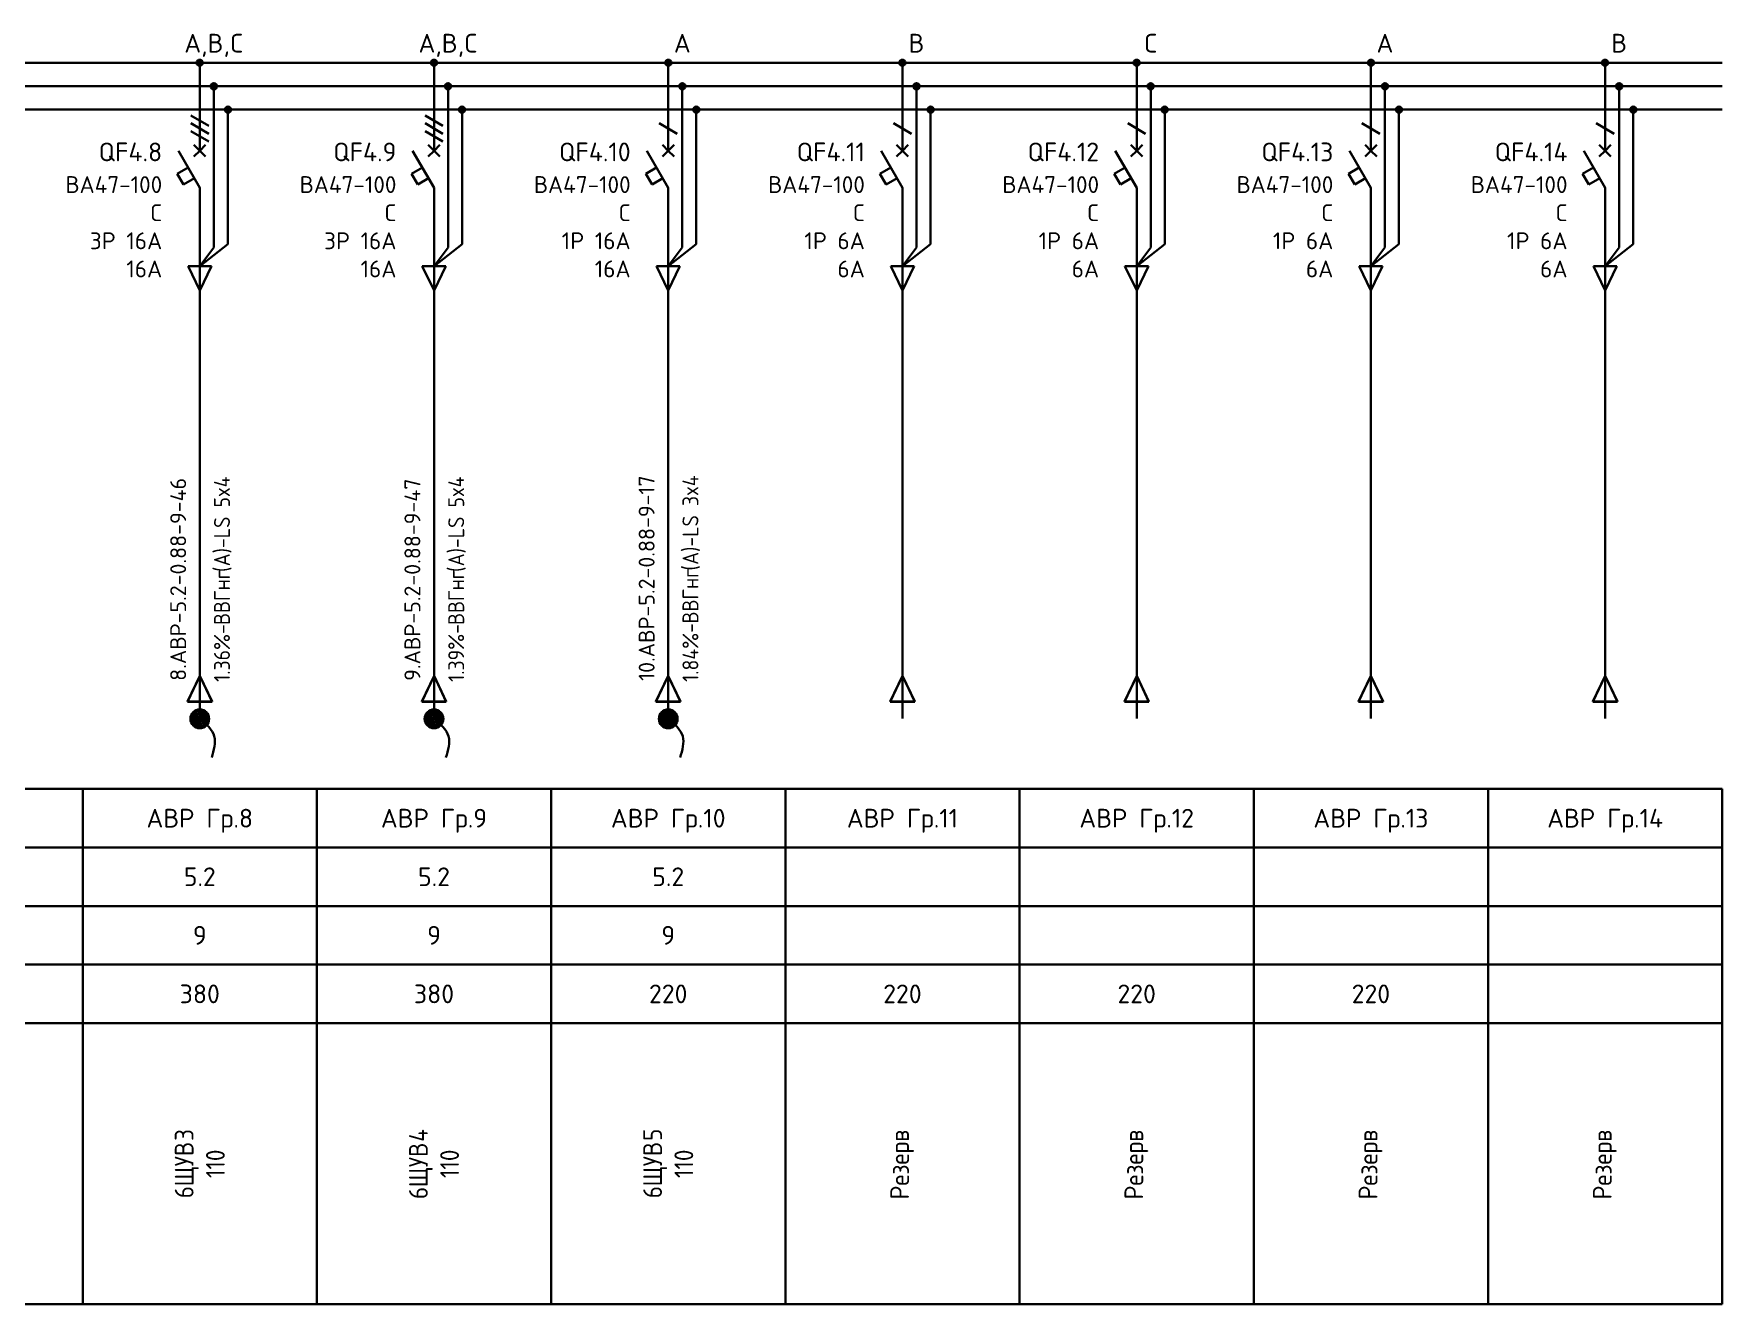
# Model space of a CAD drawing. Header units: millimetres. Extents: x -4379 to 694, y -18291 to 2656.
# Drawn here: x -2116.1 to -1935.9, y 197.5 to 333.1 of the extents above; entities that cross this region are included whole.
import ezdxf
from ezdxf.enums import TextEntityAlignment as Align

# ---------------------------------------------------------------- set-up
doc = ezdxf.new("R2010")
doc.units = ezdxf.units.MM
for name, color, linetype in [('Автомат защитный', 7, 'Continuous'), ('Принципиальная схема КТП -для ОДНОЛИНЕЙКИ', 7, 'Continuous'), ('ПРОВОДНИКИ', 7, 'Continuous'), ('Секция ППУ', 7, 'Continuous')]:
    doc.layers.add(name, color=color, linetype=linetype)
doc.layers.add('ЭС АВ', color=7, linetype='Continuous', lineweight=18)
doc.layers.add('ЭС рамка', color=7, linetype='Continuous', lineweight=18)
doc.styles.add('SLD_Style', font='isocpeur.ttf', dxfattribs={"width": 0.9})

# ---------------------------------------------------------------- blocks, each defined once
blk = doc.blocks.new('*U58')
h = blk.add_hatch(color=256)
h.dxf.hatch_style = 1
edge = h.paths.add_edge_path()
edge.add_ellipse((12.5, 132.5), major_axis=(0, 0.333), ratio=1, start_angle=0, end_angle=360)
h = blk.add_hatch(color=256)
h.dxf.hatch_style = 1
edge = h.paths.add_edge_path()
edge.add_ellipse((14, 130), major_axis=(0, 0.333), ratio=1, start_angle=0, end_angle=360)
h = blk.add_hatch(color=256)
h.dxf.hatch_style = 1
edge = h.paths.add_edge_path()
edge.add_ellipse((15.5, 127.5), major_axis=(0, 0.333), ratio=1, start_angle=0, end_angle=360)
at = {"lineweight": 30}
for p, q in [((14, 129.67), (14, 123.11)), ((15.5, 127.17), (15.5, 113.13)), ((14, 123.11), (14, 112.8)), ((0, 55), (25, 55)), ((0, 55), (0, 0)), ((25, 55), (25, 0)), ((0, 48.75), (25, 48.75)), ((0, 42.5), (25, 42.5)), ((0, 36.25), (25, 36.25))]:
    blk.add_line(p, q, dxfattribs=at)
at = {"layer": 'Автомат защитный', "lineweight": 30}
for p, q in [((12.5, 123.11), (12.5, 132.17)), ((11.54, 126.87), (13.46, 125.76)), ((11.54, 126.04), (13.46, 124.93)), ((11.54, 125.2), (13.46, 124.09)), ((12.5, 119.17), (10.22, 123.11)), ((10.1, 120.66), (11.26, 121.32)), ((10.77, 119.5), (10.1, 120.66)), ((11.92, 120.17), (10.77, 119.5)), ((12.5, 108.54), (12.5, 119.17))]:
    blk.add_line(p, q, dxfattribs=at)
blk.add_ellipse((12.5, 132.5), major_axis=(0, 0.333), ratio=1, start_param=-1.570796, end_param=4.712389, dxfattribs=at)
at = {"layer": 'Принципиальная схема КТП -для ОДНОЛИНЕЙКИ', "lineweight": 30}
for p, q in [((12.5, 108.54), (12.5, 99.73)), ((11.19, 64.32), (12.5, 67.06)), ((12.5, 67.06), (13.81, 64.32)), ((13.81, 64.32), (11.19, 64.32)), ((12.5, 64.32), (12.5, 62.5))]:
    blk.add_line(p, q, dxfattribs=at)
at = {"layer": 'ПРОВОДНИКИ', "lineweight": 30}
for p, q in [((12.5, 110.81), (15.5, 113.13)), ((12.5, 110.81), (14, 112.8)), ((13.75, 110.81), (11.25, 110.81)), ((11.25, 110.81), (12.5, 108.2)), ((12.5, 108.2), (13.75, 110.81)), ((11.19, 64.31), (12.5, 67.06)), ((12.5, 67.06), (13.81, 64.31)), ((13.81, 64.31), (11.19, 64.31))]:
    blk.add_line(p, q, dxfattribs=at)
at = {"layer": 'ПРОВОДНИКИ', "lineweight": 30, "ltscale": 100}
blk.add_line((12.5, 99.73), (12.5, 64.32), dxfattribs=at)
at = {"layer": 'ПРОВОДНИКИ', "color": 7, "linetype": 'Continuous', "lineweight": 30}
for centre in [(14, 130), (15.5, 127.5), (15.5, 127.5)]:
    blk.add_ellipse(centre, major_axis=(0, 0.333), ratio=1, start_param=-1.570796, end_param=4.712389, dxfattribs=at)
at = {"layer": 'ЭС АВ', "color": 7, "lineweight": 30}
for q in [(11.88, 123.74), (11.88, 122.49), (13.12, 123.74), (13.12, 122.49)]:
    blk.add_line((12.5, 123.11), q, dxfattribs=at)
at = {"layer": 'ЭС рамка', "color": 7, "linetype": 'Continuous', "lineweight": 30}
for p, q in [((0, 132.5), (12.17, 132.5)), ((12.83, 132.5), (25, 132.5))]:
    blk.add_line(p, q, dxfattribs=at)
at = {"layer": 'ЭС рамка', "color": 5, "linetype": 'Continuous', "lineweight": 30}
for p, q in [((0, 130), (13.67, 130)), ((14.33, 130), (25, 130))]:
    blk.add_line(p, q, dxfattribs=at)
at = {"layer": 'ЭС рамка', "color": 94, "linetype": 'Continuous', "lineweight": 30}
for p, q in [((0, 127.5), (15.17, 127.5)), ((15.83, 127.5), (25, 127.5))]:
    blk.add_line(p, q, dxfattribs=at)
at = {"layer": 'ЭС рамка', "lineweight": 30}
for p, q in [((25, 30), (0, 30)), ((25, 0), (0, 0))]:
    blk.add_line(p, q, dxfattribs=at)
at = {"style": 'SLD_Style'}
for tag, p in [('LABEL', (12.5, 51.88)), ('INSTALLEDPOWER', (12.5, 45.63)), ('CURRENT', (12.5, 39.37)), ('VOLTAGE', (12.5, 33.13))]:
    blk.add_attdef(tag, text='', height=2, dxfattribs=at).set_placement(p, align=Align.MIDDLE_CENTER)
blk.add_attdef('TEXT', text='', height=2, rotation=90, dxfattribs=at).set_placement((12.5, 15), align=Align.MIDDLE_CENTER)
at = {"layer": 'Автомат защитный', "style": 'SLD_Style'}
blk.add_attdef('PHASE', text='', height=2, dxfattribs=at).set_placement((14, 134.59), align=Align.MIDDLE_CENTER)
for tag, height, p in [('NUMBER', 2, (8.49, 122.99)), ('SWITCHTYPE', 1.8, (8.49, 119.5)), ('SWITCHRELEASE', 1.8, (8.49, 116.5)), ('SWITCHNOMINALCURRENT', 1.8, (8.49, 113.5)), ('SWITCHRELEASECURRENT', 1.8, (8.49, 110.5)), ('RCDTYPE', 1.8, (8.49, 107.5)), ('RCDSETPOINT', 1.8, (8.49, 104.5))]:
    blk.add_attdef(tag, text='', height=height, dxfattribs=at).set_placement(p, align=Align.MIDDLE_RIGHT)
blk.add_attdef('LINE_A', text='', height=1.7, rotation=90, dxfattribs=at).set_placement((10.19, 65.45), align=Align.MIDDLE_LEFT)
blk.add_attdef('LINE_B', text='', height=1.7, rotation=90, dxfattribs=at).set_placement((13.85, 65.45), align=Align.TOP_LEFT)
blk = doc.blocks.new('*U21')
at = {"linetype": 'ByBlock', "lineweight": 30}
h = blk.add_hatch(color=256, dxfattribs=at)
h.paths.add_polyline_path([(-0.4, 0.9, -0.414214), (0.92, 0.37), (0, -0.02)])
h.paths.add_polyline_path([(0.92, 0.37, -0.101228), (1, -0.02, -0.30039), (0.39, -0.94), (0, -0.02)])
h.paths.add_polyline_path([(-0.4, 0.9), (0.39, -0.94, -0.538), (-1, -0.02, -0.30039)])
blk.add_circle((0, -0.02), 1, dxfattribs=at)
blk.add_spline([(0, 0), (1.55, -1.88), (1.27, -4.16)], degree=3, dxfattribs=at)
blk = doc.blocks.new('*U57')
h = blk.add_hatch(color=256)
h.dxf.hatch_style = 1
edge = h.paths.add_edge_path()
edge.add_ellipse((12.5, 132.5), major_axis=(0, 0.333), ratio=1, start_angle=0, end_angle=360)
h = blk.add_hatch(color=256)
h.dxf.hatch_style = 1
edge = h.paths.add_edge_path()
edge.add_ellipse((14, 130), major_axis=(0, 0.333), ratio=1, start_angle=0, end_angle=360)
h = blk.add_hatch(color=256)
h.dxf.hatch_style = 1
edge = h.paths.add_edge_path()
edge.add_ellipse((15.5, 127.5), major_axis=(0, 0.333), ratio=1, start_angle=0, end_angle=360)
at = {"lineweight": 30}
for p, q in [((14, 129.67), (14, 123.11)), ((15.5, 127.17), (15.5, 113.13)), ((14, 123.11), (14, 112.8)), ((0, 55), (25, 55)), ((0, 55), (0, 0)), ((25, 55), (25, 0)), ((0, 48.75), (25, 48.75)), ((0, 42.5), (25, 42.5)), ((0, 36.25), (25, 36.25))]:
    blk.add_line(p, q, dxfattribs=at)
at = {"layer": 'Автомат защитный', "lineweight": 30}
for p, q in [((12.5, 123.11), (12.5, 132.17)), ((11.54, 126.04), (13.46, 124.93)), ((12.5, 119.17), (10.22, 123.11)), ((10.1, 120.66), (11.26, 121.32)), ((10.77, 119.5), (10.1, 120.66)), ((11.92, 120.17), (10.77, 119.5)), ((12.5, 108.54), (12.5, 119.17))]:
    blk.add_line(p, q, dxfattribs=at)
blk.add_ellipse((12.5, 132.5), major_axis=(0, 0.333), ratio=1, start_param=-1.570796, end_param=4.712389, dxfattribs=at)
at = {"layer": 'Принципиальная схема КТП -для ОДНОЛИНЕЙКИ', "lineweight": 30}
for p, q in [((12.5, 108.54), (12.5, 99.73)), ((11.19, 64.32), (12.5, 67.06)), ((12.5, 67.06), (13.81, 64.32)), ((13.81, 64.32), (11.19, 64.32)), ((12.5, 64.32), (12.5, 62.5))]:
    blk.add_line(p, q, dxfattribs=at)
at = {"layer": 'ПРОВОДНИКИ', "lineweight": 30}
for p, q in [((12.5, 110.81), (15.5, 113.13)), ((12.5, 110.81), (14, 112.8)), ((13.75, 110.81), (11.25, 110.81)), ((11.25, 110.81), (12.5, 108.2)), ((12.5, 108.2), (13.75, 110.81)), ((11.19, 64.31), (12.5, 67.06)), ((12.5, 67.06), (13.81, 64.31)), ((13.81, 64.31), (11.19, 64.31))]:
    blk.add_line(p, q, dxfattribs=at)
at = {"layer": 'ПРОВОДНИКИ', "lineweight": 30, "ltscale": 100}
blk.add_line((12.5, 99.73), (12.5, 64.32), dxfattribs=at)
at = {"layer": 'ПРОВОДНИКИ', "color": 7, "linetype": 'Continuous', "lineweight": 30}
for centre in [(14, 130), (15.5, 127.5), (15.5, 127.5)]:
    blk.add_ellipse(centre, major_axis=(0, 0.333), ratio=1, start_param=-1.570796, end_param=4.712389, dxfattribs=at)
at = {"layer": 'ЭС АВ', "color": 7, "lineweight": 30}
for q in [(11.88, 123.74), (11.88, 122.49), (13.12, 123.74), (13.12, 122.49)]:
    blk.add_line((12.5, 123.11), q, dxfattribs=at)
at = {"layer": 'ЭС рамка', "color": 7, "linetype": 'Continuous', "lineweight": 30}
for p, q in [((0, 132.5), (12.17, 132.5)), ((12.83, 132.5), (25, 132.5))]:
    blk.add_line(p, q, dxfattribs=at)
at = {"layer": 'ЭС рамка', "color": 5, "linetype": 'Continuous', "lineweight": 30}
for p, q in [((0, 130), (13.67, 130)), ((14.33, 130), (25, 130))]:
    blk.add_line(p, q, dxfattribs=at)
at = {"layer": 'ЭС рамка', "color": 94, "linetype": 'Continuous', "lineweight": 30}
for p, q in [((0, 127.5), (15.17, 127.5)), ((15.83, 127.5), (25, 127.5))]:
    blk.add_line(p, q, dxfattribs=at)
at = {"layer": 'ЭС рамка', "lineweight": 30}
for p, q in [((25, 30), (0, 30)), ((25, 0), (0, 0))]:
    blk.add_line(p, q, dxfattribs=at)
at = {"style": 'SLD_Style'}
for tag, p in [('LABEL', (12.5, 51.88)), ('INSTALLEDPOWER', (12.5, 45.63)), ('CURRENT', (12.5, 39.37)), ('VOLTAGE', (12.5, 33.13))]:
    blk.add_attdef(tag, text='', height=2, dxfattribs=at).set_placement(p, align=Align.MIDDLE_CENTER)
blk.add_attdef('TEXT', text='', height=2, rotation=90, dxfattribs=at).set_placement((12.5, 15), align=Align.MIDDLE_CENTER)
at = {"layer": 'Автомат защитный', "style": 'SLD_Style'}
blk.add_attdef('PHASE', text='', height=2, dxfattribs=at).set_placement((14, 134.59), align=Align.MIDDLE_CENTER)
for tag, height, p in [('NUMBER', 2, (8.49, 122.99)), ('SWITCHTYPE', 1.8, (8.49, 119.5)), ('SWITCHRELEASE', 1.8, (8.49, 116.5)), ('SWITCHNOMINALCURRENT', 1.8, (8.49, 113.5)), ('SWITCHRELEASECURRENT', 1.8, (8.49, 110.5)), ('RCDTYPE', 1.8, (8.49, 107.5)), ('RCDSETPOINT', 1.8, (8.49, 104.5))]:
    blk.add_attdef(tag, text='', height=height, dxfattribs=at).set_placement(p, align=Align.MIDDLE_RIGHT)
blk.add_attdef('LINE_A', text='', height=1.7, rotation=90, dxfattribs=at).set_placement((10.19, 65.45), align=Align.MIDDLE_LEFT)
blk.add_attdef('LINE_B', text='', height=1.7, rotation=90, dxfattribs=at).set_placement((13.85, 65.45), align=Align.TOP_LEFT)

msp = doc.modelspace()

# ---------------------------------------------------------------- block references
at = {"layer": 'Секция ППУ', "lineweight": 0}
ref = msp.add_blockref('*U58', (-2135.889, 197.453, -0.017), dxfattribs=at)
ref.add_attrib('LABEL', 'АВР Гр.7', dxfattribs={"layer": '0', "height": 2, "style": 'SLD_Style'}).set_placement((-2123.389, 249.328, -0.017), align=Align.MIDDLE_CENTER)
ref.add_attrib('INSTALLEDPOWER', '3.4', dxfattribs={"layer": '0', "height": 2, "style": 'SLD_Style'}).set_placement((-2123.389, 243.078, -0.017), align=Align.MIDDLE_CENTER)
ref.add_attrib('CURRENT', '6', dxfattribs={"layer": '0', "height": 2, "style": 'SLD_Style'}).set_placement((-2123.389, 236.828, -0.017), align=Align.MIDDLE_CENTER)
ref.add_attrib('VOLTAGE', '380', dxfattribs={"layer": '0', "height": 2, "style": 'SLD_Style'}).set_placement((-2123.389, 230.578, -0.017), align=Align.MIDDLE_CENTER)
ref.add_attrib('LINE_A', ' 7.АВР-3.4-0.88-6-46', dxfattribs={"layer": 'Автомат защитный', "height": 1.7, "rotation": 90, "style": 'SLD_Style'}).set_placement((-2125.694, 262.904, -0.017), align=Align.MIDDLE_LEFT)
ref.add_attrib('LINE_B_001', ' 0.9%%%-', (-2120.168, 262.904, -0.017), dxfattribs={"layer": 'Автомат защитный', "height": 1.7, "rotation": 90, "style": 'SLD_Style', "width": 0.9})
ref.add_attrib('PHASE', 'A,B,C', dxfattribs={"layer": 'Автомат защитный', "height": 2, "style": 'SLD_Style'}).set_placement((-2121.889, 332.044, -0.017), align=Align.MIDDLE_CENTER)
ref.add_attrib('NUMBER', 'QF4.7', dxfattribs={"layer": 'Автомат защитный', "height": 2, "style": 'SLD_Style'}).set_placement((-2127.399, 320.44, -0.017), align=Align.MIDDLE_RIGHT)
ref.add_attrib('SWITCHTYPE', 'ВА47-100', dxfattribs={"layer": 'Автомат защитный', "height": 1.8, "style": 'SLD_Style'}).set_placement((-2127.399, 316.953, -0.017), align=Align.MIDDLE_RIGHT)
ref.add_attrib('SWITCHRELEASE', 'C', dxfattribs={"layer": 'Автомат защитный', "height": 1.8, "style": 'SLD_Style'}).set_placement((-2127.399, 313.953, -0.017), align=Align.MIDDLE_RIGHT)
ref.add_attrib('SWITCHNOMINALCURRENT', '3Р 10А', dxfattribs={"layer": 'Автомат защитный', "height": 1.8, "style": 'SLD_Style'}).set_placement((-2127.399, 310.953, -0.017), align=Align.MIDDLE_RIGHT)
ref.add_attrib('SWITCHRELEASECURRENT', '10А', dxfattribs={"layer": 'Автомат защитный', "height": 1.8, "style": 'SLD_Style'}).set_placement((-2127.399, 307.953, -0.017), align=Align.MIDDLE_RIGHT)
ref.add_attrib('TEXT_001', '6', (-2124.055, 208.763, -0.017), dxfattribs={"layer": '0', "height": 2, "rotation": 90, "style": 'SLD_Style', "width": 0.9})
ref.add_attrib('LINE_B_002', 'ВВГнг', (-2120.168, 269.177, -0.017), dxfattribs={"layer": 'Автомат защитный', "height": 1.7, "rotation": 90, "style": 'SLD_Style', "width": 0.9})
ref.add_attrib('LINE_B_003', '(', (-2120.168, 274.838, -0.017), dxfattribs={"layer": 'Автомат защитный', "height": 1.7, "rotation": 90, "style": 'SLD_Style', "width": 0.9})
ref.add_attrib('LINE_B_004', 'А', (-2120.168, 275.45, -0.017), dxfattribs={"layer": 'Автомат защитный', "height": 1.7, "rotation": 90, "style": 'SLD_Style', "width": 0.9})
ref.add_attrib('LINE_B_005', ')-LS 5x4', (-2120.168, 276.827, -0.017), dxfattribs={"layer": 'Автомат защитный', "height": 1.7, "rotation": 90, "style": 'SLD_Style', "width": 0.9})
ref.add_attrib('TEXT_002', 'ЩУВ', (-2124.055, 210.023, -0.017), dxfattribs={"layer": '0', "height": 2, "rotation": 90, "style": 'SLD_Style', "width": 0.9})
ref.add_attrib('TEXT_003', '2', (-2124.055, 214.883, -0.017), dxfattribs={"layer": '0', "height": 2, "rotation": 90, "style": 'SLD_Style', "width": 0.9})
ref.add_attrib('TEXT_004', '110', (-2120.722, 210.923, -0.017), dxfattribs={"layer": '0', "height": 2, "rotation": 90, "style": 'SLD_Style', "width": 0.9})
ref = msp.add_blockref('*U58', (-2110.889, 197.453, -0.017), dxfattribs=at)
ref.add_attrib('LABEL', 'АВР Гр.8', dxfattribs={"layer": '0', "height": 2, "style": 'SLD_Style'}).set_placement((-2098.389, 249.328, -0.017), align=Align.MIDDLE_CENTER)
ref.add_attrib('INSTALLEDPOWER', '5.2', dxfattribs={"layer": '0', "height": 2, "style": 'SLD_Style'}).set_placement((-2098.389, 243.078, -0.017), align=Align.MIDDLE_CENTER)
ref.add_attrib('CURRENT', '9', dxfattribs={"layer": '0', "height": 2, "style": 'SLD_Style'}).set_placement((-2098.389, 236.828, -0.017), align=Align.MIDDLE_CENTER)
ref.add_attrib('VOLTAGE', '380', dxfattribs={"layer": '0', "height": 2, "style": 'SLD_Style'}).set_placement((-2098.389, 230.578, -0.017), align=Align.MIDDLE_CENTER)
ref.add_attrib('LINE_A', ' 8.АВР-5.2-0.88-9-46', dxfattribs={"layer": 'Автомат защитный', "height": 1.7, "rotation": 90, "style": 'SLD_Style'}).set_placement((-2100.694, 262.904, -0.017), align=Align.MIDDLE_LEFT)
ref.add_attrib('LINE_B_001', ' 1.36%%%-', (-2095.168, 262.904, -0.017), dxfattribs={"layer": 'Автомат защитный', "height": 1.7, "rotation": 90, "style": 'SLD_Style', "width": 0.9})
ref.add_attrib('PHASE', 'A,B,C', dxfattribs={"layer": 'Автомат защитный', "height": 2, "style": 'SLD_Style'}).set_placement((-2096.889, 332.044, -0.017), align=Align.MIDDLE_CENTER)
ref.add_attrib('NUMBER', 'QF4.8', dxfattribs={"layer": 'Автомат защитный', "height": 2, "style": 'SLD_Style'}).set_placement((-2102.399, 320.44, -0.017), align=Align.MIDDLE_RIGHT)
ref.add_attrib('SWITCHTYPE', 'ВА47-100', dxfattribs={"layer": 'Автомат защитный', "height": 1.8, "style": 'SLD_Style'}).set_placement((-2102.399, 316.953, -0.017), align=Align.MIDDLE_RIGHT)
ref.add_attrib('SWITCHRELEASE', 'C', dxfattribs={"layer": 'Автомат защитный', "height": 1.8, "style": 'SLD_Style'}).set_placement((-2102.399, 313.953, -0.017), align=Align.MIDDLE_RIGHT)
ref.add_attrib('SWITCHNOMINALCURRENT', '3Р 16А', dxfattribs={"layer": 'Автомат защитный', "height": 1.8, "style": 'SLD_Style'}).set_placement((-2102.399, 310.953, -0.017), align=Align.MIDDLE_RIGHT)
ref.add_attrib('SWITCHRELEASECURRENT', '16А', dxfattribs={"layer": 'Автомат защитный', "height": 1.8, "style": 'SLD_Style'}).set_placement((-2102.399, 307.953, -0.017), align=Align.MIDDLE_RIGHT)
ref.add_attrib('TEXT_001', '6', (-2099.055, 208.763, -0.017), dxfattribs={"layer": '0', "height": 2, "rotation": 90, "style": 'SLD_Style', "width": 0.9})
ref.add_attrib('LINE_B_002', 'ВВГнг', (-2095.168, 269.942, -0.017), dxfattribs={"layer": 'Автомат защитный', "height": 1.7, "rotation": 90, "style": 'SLD_Style', "width": 0.9})
ref.add_attrib('LINE_B_003', '(', (-2095.168, 275.603, -0.017), dxfattribs={"layer": 'Автомат защитный', "height": 1.7, "rotation": 90, "style": 'SLD_Style', "width": 0.9})
ref.add_attrib('LINE_B_004', 'А', (-2095.168, 276.215, -0.017), dxfattribs={"layer": 'Автомат защитный', "height": 1.7, "rotation": 90, "style": 'SLD_Style', "width": 0.9})
ref.add_attrib('LINE_B_005', ')-LS 5x4', (-2095.168, 277.592, -0.017), dxfattribs={"layer": 'Автомат защитный', "height": 1.7, "rotation": 90, "style": 'SLD_Style', "width": 0.9})
ref.add_attrib('TEXT_002', 'ЩУВ', (-2099.055, 210.023, -0.017), dxfattribs={"layer": '0', "height": 2, "rotation": 90, "style": 'SLD_Style', "width": 0.9})
ref.add_attrib('TEXT_003', '3', (-2099.055, 214.883, -0.017), dxfattribs={"layer": '0', "height": 2, "rotation": 90, "style": 'SLD_Style', "width": 0.9})
ref.add_attrib('TEXT_004', '110', (-2095.722, 210.923, -0.017), dxfattribs={"layer": '0', "height": 2, "rotation": 90, "style": 'SLD_Style', "width": 0.9})
ref = msp.add_blockref('*U58', (-2085.889, 197.453, -0.017), dxfattribs=at)
ref.add_attrib('LABEL', 'АВР Гр.9', dxfattribs={"layer": '0', "height": 2, "style": 'SLD_Style'}).set_placement((-2073.389, 249.328, -0.017), align=Align.MIDDLE_CENTER)
ref.add_attrib('INSTALLEDPOWER', '5.2', dxfattribs={"layer": '0', "height": 2, "style": 'SLD_Style'}).set_placement((-2073.389, 243.078, -0.017), align=Align.MIDDLE_CENTER)
ref.add_attrib('CURRENT', '9', dxfattribs={"layer": '0', "height": 2, "style": 'SLD_Style'}).set_placement((-2073.389, 236.828, -0.017), align=Align.MIDDLE_CENTER)
ref.add_attrib('VOLTAGE', '380', dxfattribs={"layer": '0', "height": 2, "style": 'SLD_Style'}).set_placement((-2073.389, 230.578, -0.017), align=Align.MIDDLE_CENTER)
ref.add_attrib('LINE_A', ' 9.АВР-5.2-0.88-9-47', dxfattribs={"layer": 'Автомат защитный', "height": 1.7, "rotation": 90, "style": 'SLD_Style'}).set_placement((-2075.694, 262.904, -0.017), align=Align.MIDDLE_LEFT)
ref.add_attrib('LINE_B_001', ' 1.39%%%-', (-2070.168, 262.904, -0.017), dxfattribs={"layer": 'Автомат защитный', "height": 1.7, "rotation": 90, "style": 'SLD_Style', "width": 0.9})
ref.add_attrib('PHASE', 'A,B,C', dxfattribs={"layer": 'Автомат защитный', "height": 2, "style": 'SLD_Style'}).set_placement((-2071.889, 332.044, -0.017), align=Align.MIDDLE_CENTER)
ref.add_attrib('NUMBER', 'QF4.9', dxfattribs={"layer": 'Автомат защитный', "height": 2, "style": 'SLD_Style'}).set_placement((-2077.399, 320.44, -0.017), align=Align.MIDDLE_RIGHT)
ref.add_attrib('SWITCHTYPE', 'ВА47-100', dxfattribs={"layer": 'Автомат защитный', "height": 1.8, "style": 'SLD_Style'}).set_placement((-2077.399, 316.953, -0.017), align=Align.MIDDLE_RIGHT)
ref.add_attrib('SWITCHRELEASE', 'C', dxfattribs={"layer": 'Автомат защитный', "height": 1.8, "style": 'SLD_Style'}).set_placement((-2077.399, 313.953, -0.017), align=Align.MIDDLE_RIGHT)
ref.add_attrib('SWITCHNOMINALCURRENT', '3Р 16А', dxfattribs={"layer": 'Автомат защитный', "height": 1.8, "style": 'SLD_Style'}).set_placement((-2077.399, 310.953, -0.017), align=Align.MIDDLE_RIGHT)
ref.add_attrib('SWITCHRELEASECURRENT', '16А', dxfattribs={"layer": 'Автомат защитный', "height": 1.8, "style": 'SLD_Style'}).set_placement((-2077.399, 307.953, -0.017), align=Align.MIDDLE_RIGHT)
ref.add_attrib('TEXT_001', '6', (-2074.055, 208.673, -0.017), dxfattribs={"layer": '0', "height": 2, "rotation": 90, "style": 'SLD_Style', "width": 0.9})
ref.add_attrib('LINE_B_002', 'ВВГнг', (-2070.168, 269.942, -0.017), dxfattribs={"layer": 'Автомат защитный', "height": 1.7, "rotation": 90, "style": 'SLD_Style', "width": 0.9})
ref.add_attrib('LINE_B_003', '(', (-2070.168, 275.603, -0.017), dxfattribs={"layer": 'Автомат защитный', "height": 1.7, "rotation": 90, "style": 'SLD_Style', "width": 0.9})
ref.add_attrib('LINE_B_004', 'А', (-2070.168, 276.215, -0.017), dxfattribs={"layer": 'Автомат защитный', "height": 1.7, "rotation": 90, "style": 'SLD_Style', "width": 0.9})
ref.add_attrib('LINE_B_005', ')-LS 5x4', (-2070.168, 277.592, -0.017), dxfattribs={"layer": 'Автомат защитный', "height": 1.7, "rotation": 90, "style": 'SLD_Style', "width": 0.9})
ref.add_attrib('TEXT_002', 'ЩУВ', (-2074.055, 209.933, -0.017), dxfattribs={"layer": '0', "height": 2, "rotation": 90, "style": 'SLD_Style', "width": 0.9})
ref.add_attrib('TEXT_003', '4', (-2074.055, 214.793, -0.017), dxfattribs={"layer": '0', "height": 2, "rotation": 90, "style": 'SLD_Style', "width": 0.9})
ref.add_attrib('TEXT_004', '110', (-2070.722, 210.923, -0.017), dxfattribs={"layer": '0', "height": 2, "rotation": 90, "style": 'SLD_Style', "width": 0.9})
ref = msp.add_blockref('*U57', (-2060.889, 197.453, -0.017), dxfattribs=at)
ref.add_attrib('LABEL', 'АВР Гр.10', dxfattribs={"layer": '0', "height": 2, "style": 'SLD_Style'}).set_placement((-2048.389, 249.328, -0.017), align=Align.MIDDLE_CENTER)
ref.add_attrib('INSTALLEDPOWER', '5.2', dxfattribs={"layer": '0', "height": 2, "style": 'SLD_Style'}).set_placement((-2048.389, 243.078, -0.017), align=Align.MIDDLE_CENTER)
ref.add_attrib('CURRENT', '9', dxfattribs={"layer": '0', "height": 2, "style": 'SLD_Style'}).set_placement((-2048.389, 236.828, -0.017), align=Align.MIDDLE_CENTER)
ref.add_attrib('VOLTAGE', '220', dxfattribs={"layer": '0', "height": 2, "style": 'SLD_Style'}).set_placement((-2048.389, 230.578, -0.017), align=Align.MIDDLE_CENTER)
ref.add_attrib('LINE_A', ' 10.АВР-5.2-0.88-9-17', dxfattribs={"layer": 'Автомат защитный', "height": 1.7, "rotation": 90, "style": 'SLD_Style'}).set_placement((-2050.694, 262.904, -0.017), align=Align.MIDDLE_LEFT)
ref.add_attrib('LINE_B_001', ' 1.84%%%-', (-2045.168, 262.904, -0.017), dxfattribs={"layer": 'Автомат защитный', "height": 1.7, "rotation": 90, "style": 'SLD_Style', "width": 0.9})
ref.add_attrib('PHASE', 'A', dxfattribs={"layer": 'Автомат защитный', "height": 2, "style": 'SLD_Style'}).set_placement((-2046.889, 332.044, -0.017), align=Align.MIDDLE_CENTER)
ref.add_attrib('NUMBER', 'QF4.10', dxfattribs={"layer": 'Автомат защитный', "height": 2, "style": 'SLD_Style'}).set_placement((-2052.399, 320.44, -0.017), align=Align.MIDDLE_RIGHT)
ref.add_attrib('SWITCHTYPE', 'ВА47-100', dxfattribs={"layer": 'Автомат защитный', "height": 1.8, "style": 'SLD_Style'}).set_placement((-2052.399, 316.953, -0.017), align=Align.MIDDLE_RIGHT)
ref.add_attrib('SWITCHRELEASE', 'C', dxfattribs={"layer": 'Автомат защитный', "height": 1.8, "style": 'SLD_Style'}).set_placement((-2052.399, 313.953, -0.017), align=Align.MIDDLE_RIGHT)
ref.add_attrib('SWITCHNOMINALCURRENT', '1Р 16А', dxfattribs={"layer": 'Автомат защитный', "height": 1.8, "style": 'SLD_Style'}).set_placement((-2052.399, 310.953, -0.017), align=Align.MIDDLE_RIGHT)
ref.add_attrib('SWITCHRELEASECURRENT', '16А', dxfattribs={"layer": 'Автомат защитный', "height": 1.8, "style": 'SLD_Style'}).set_placement((-2052.399, 307.953, -0.017), align=Align.MIDDLE_RIGHT)
ref.add_attrib('TEXT_001', '6', (-2049.055, 208.763, -0.017), dxfattribs={"layer": '0', "height": 2, "rotation": 90, "style": 'SLD_Style', "width": 0.9})
ref.add_attrib('LINE_B_002', 'ВВГнг', (-2045.168, 270.095, -0.017), dxfattribs={"layer": 'Автомат защитный', "height": 1.7, "rotation": 90, "style": 'SLD_Style', "width": 0.9})
ref.add_attrib('LINE_B_003', '(', (-2045.168, 275.756, -0.017), dxfattribs={"layer": 'Автомат защитный', "height": 1.7, "rotation": 90, "style": 'SLD_Style', "width": 0.9})
ref.add_attrib('LINE_B_004', 'А', (-2045.168, 276.368, -0.017), dxfattribs={"layer": 'Автомат защитный', "height": 1.7, "rotation": 90, "style": 'SLD_Style', "width": 0.9})
ref.add_attrib('LINE_B_005', ')-LS 3x4', (-2045.168, 277.745, -0.017), dxfattribs={"layer": 'Автомат защитный', "height": 1.7, "rotation": 90, "style": 'SLD_Style', "width": 0.9})
ref.add_attrib('TEXT_002', 'ЩУВ', (-2049.055, 210.023, -0.017), dxfattribs={"layer": '0', "height": 2, "rotation": 90, "style": 'SLD_Style', "width": 0.9})
ref.add_attrib('TEXT_003', '5', (-2049.055, 214.883, -0.017), dxfattribs={"layer": '0', "height": 2, "rotation": 90, "style": 'SLD_Style', "width": 0.9})
ref.add_attrib('TEXT_004', '110', (-2045.722, 210.923, -0.017), dxfattribs={"layer": '0', "height": 2, "rotation": 90, "style": 'SLD_Style', "width": 0.9})
ref = msp.add_blockref('*U57', (-2035.889, 197.453, -0.017), dxfattribs=at)
ref.add_attrib('LABEL', 'АВР Гр.11', dxfattribs={"layer": '0', "height": 2, "style": 'SLD_Style'}).set_placement((-2023.389, 249.328, -0.017), align=Align.MIDDLE_CENTER)
ref.add_attrib('VOLTAGE', '220', dxfattribs={"layer": '0', "height": 2, "style": 'SLD_Style'}).set_placement((-2023.389, 230.578, -0.017), align=Align.MIDDLE_CENTER)
ref.add_attrib('PHASE', 'B', dxfattribs={"layer": 'Автомат защитный', "height": 2, "style": 'SLD_Style'}).set_placement((-2021.889, 332.044, -0.017), align=Align.MIDDLE_CENTER)
ref.add_attrib('NUMBER', 'QF4.11', dxfattribs={"layer": 'Автомат защитный', "height": 2, "style": 'SLD_Style'}).set_placement((-2027.399, 320.44, -0.017), align=Align.MIDDLE_RIGHT)
ref.add_attrib('SWITCHTYPE', 'ВА47-100', dxfattribs={"layer": 'Автомат защитный', "height": 1.8, "style": 'SLD_Style'}).set_placement((-2027.399, 316.953, -0.017), align=Align.MIDDLE_RIGHT)
ref.add_attrib('SWITCHRELEASE', 'C', dxfattribs={"layer": 'Автомат защитный', "height": 1.8, "style": 'SLD_Style'}).set_placement((-2027.399, 313.953, -0.017), align=Align.MIDDLE_RIGHT)
ref.add_attrib('SWITCHNOMINALCURRENT', '1Р 6А', dxfattribs={"layer": 'Автомат защитный', "height": 1.8, "style": 'SLD_Style'}).set_placement((-2027.399, 310.953, -0.017), align=Align.MIDDLE_RIGHT)
ref.add_attrib('SWITCHRELEASECURRENT', '6А', dxfattribs={"layer": 'Автомат защитный', "height": 1.8, "style": 'SLD_Style'}).set_placement((-2027.399, 307.953, -0.017), align=Align.MIDDLE_RIGHT)
ref.add_attrib('TEXT_001', 'Резерв', (-2022.689, 208.628, -0.017), dxfattribs={"layer": '0', "height": 2, "rotation": 90, "style": 'SLD_Style', "width": 0.9})
ref = msp.add_blockref('*U57', (-2010.889, 197.453, -0.017), dxfattribs=at)
ref.add_attrib('LABEL', 'АВР Гр.12', dxfattribs={"layer": '0', "height": 2, "style": 'SLD_Style'}).set_placement((-1998.389, 249.328, -0.017), align=Align.MIDDLE_CENTER)
ref.add_attrib('VOLTAGE', '220', dxfattribs={"layer": '0', "height": 2, "style": 'SLD_Style'}).set_placement((-1998.389, 230.578, -0.017), align=Align.MIDDLE_CENTER)
ref.add_attrib('PHASE', 'C', dxfattribs={"layer": 'Автомат защитный', "height": 2, "style": 'SLD_Style'}).set_placement((-1996.889, 332.044, -0.017), align=Align.MIDDLE_CENTER)
ref.add_attrib('NUMBER', 'QF4.12', dxfattribs={"layer": 'Автомат защитный', "height": 2, "style": 'SLD_Style'}).set_placement((-2002.399, 320.44, -0.017), align=Align.MIDDLE_RIGHT)
ref.add_attrib('SWITCHTYPE', 'ВА47-100', dxfattribs={"layer": 'Автомат защитный', "height": 1.8, "style": 'SLD_Style'}).set_placement((-2002.399, 316.953, -0.017), align=Align.MIDDLE_RIGHT)
ref.add_attrib('SWITCHRELEASE', 'C', dxfattribs={"layer": 'Автомат защитный', "height": 1.8, "style": 'SLD_Style'}).set_placement((-2002.399, 313.953, -0.017), align=Align.MIDDLE_RIGHT)
ref.add_attrib('SWITCHNOMINALCURRENT', '1Р 6А', dxfattribs={"layer": 'Автомат защитный', "height": 1.8, "style": 'SLD_Style'}).set_placement((-2002.399, 310.953, -0.017), align=Align.MIDDLE_RIGHT)
ref.add_attrib('SWITCHRELEASECURRENT', '6А', dxfattribs={"layer": 'Автомат защитный', "height": 1.8, "style": 'SLD_Style'}).set_placement((-2002.399, 307.953, -0.017), align=Align.MIDDLE_RIGHT)
ref.add_attrib('TEXT_001', 'Резерв', (-1997.689, 208.628, -0.017), dxfattribs={"layer": '0', "height": 2, "rotation": 90, "style": 'SLD_Style', "width": 0.9})
ref = msp.add_blockref('*U57', (-1985.889, 197.453, -0.017), dxfattribs=at)
ref.add_attrib('LABEL', 'АВР Гр.13', dxfattribs={"layer": '0', "height": 2, "style": 'SLD_Style'}).set_placement((-1973.389, 249.328, -0.017), align=Align.MIDDLE_CENTER)
ref.add_attrib('VOLTAGE', '220', dxfattribs={"layer": '0', "height": 2, "style": 'SLD_Style'}).set_placement((-1973.389, 230.578, -0.017), align=Align.MIDDLE_CENTER)
ref.add_attrib('PHASE', 'A', dxfattribs={"layer": 'Автомат защитный', "height": 2, "style": 'SLD_Style'}).set_placement((-1971.889, 332.044, -0.017), align=Align.MIDDLE_CENTER)
ref.add_attrib('NUMBER', 'QF4.13', dxfattribs={"layer": 'Автомат защитный', "height": 2, "style": 'SLD_Style'}).set_placement((-1977.399, 320.44, -0.017), align=Align.MIDDLE_RIGHT)
ref.add_attrib('SWITCHTYPE', 'ВА47-100', dxfattribs={"layer": 'Автомат защитный', "height": 1.8, "style": 'SLD_Style'}).set_placement((-1977.399, 316.953, -0.017), align=Align.MIDDLE_RIGHT)
ref.add_attrib('SWITCHRELEASE', 'C', dxfattribs={"layer": 'Автомат защитный', "height": 1.8, "style": 'SLD_Style'}).set_placement((-1977.399, 313.953, -0.017), align=Align.MIDDLE_RIGHT)
ref.add_attrib('SWITCHNOMINALCURRENT', '1Р 6А', dxfattribs={"layer": 'Автомат защитный', "height": 1.8, "style": 'SLD_Style'}).set_placement((-1977.399, 310.953, -0.017), align=Align.MIDDLE_RIGHT)
ref.add_attrib('SWITCHRELEASECURRENT', '6А', dxfattribs={"layer": 'Автомат защитный', "height": 1.8, "style": 'SLD_Style'}).set_placement((-1977.399, 307.953, -0.017), align=Align.MIDDLE_RIGHT)
ref.add_attrib('TEXT_001', 'Резерв', (-1972.689, 208.628, -0.017), dxfattribs={"layer": '0', "height": 2, "rotation": 90, "style": 'SLD_Style', "width": 0.9})
ref = msp.add_blockref('*U57', (-1960.889, 197.453, -0.017), dxfattribs=at)
ref.add_attrib('LABEL', 'АВР Гр.14', dxfattribs={"layer": '0', "height": 2, "style": 'SLD_Style'}).set_placement((-1948.389, 249.328, -0.017), align=Align.MIDDLE_CENTER)
ref.add_attrib('PHASE', 'B', dxfattribs={"layer": 'Автомат защитный', "height": 2, "style": 'SLD_Style'}).set_placement((-1946.889, 332.044, -0.017), align=Align.MIDDLE_CENTER)
ref.add_attrib('NUMBER', 'QF4.14', dxfattribs={"layer": 'Автомат защитный', "height": 2, "style": 'SLD_Style'}).set_placement((-1952.399, 320.44, -0.017), align=Align.MIDDLE_RIGHT)
ref.add_attrib('SWITCHTYPE', 'ВА47-100', dxfattribs={"layer": 'Автомат защитный', "height": 1.8, "style": 'SLD_Style'}).set_placement((-1952.399, 316.953, -0.017), align=Align.MIDDLE_RIGHT)
ref.add_attrib('SWITCHRELEASE', 'C', dxfattribs={"layer": 'Автомат защитный', "height": 1.8, "style": 'SLD_Style'}).set_placement((-1952.399, 313.953, -0.017), align=Align.MIDDLE_RIGHT)
ref.add_attrib('SWITCHNOMINALCURRENT', '1Р 6А', dxfattribs={"layer": 'Автомат защитный', "height": 1.8, "style": 'SLD_Style'}).set_placement((-1952.399, 310.953, -0.017), align=Align.MIDDLE_RIGHT)
ref.add_attrib('SWITCHRELEASECURRENT', '6А', dxfattribs={"layer": 'Автомат защитный', "height": 1.8, "style": 'SLD_Style'}).set_placement((-1952.399, 307.953, -0.017), align=Align.MIDDLE_RIGHT)
ref.add_attrib('TEXT_001', 'Резерв', (-1947.689, 208.628, -0.017), dxfattribs={"layer": '0', "height": 2, "rotation": 90, "style": 'SLD_Style', "width": 0.9})
for p in [(-2098.389, 259.953, -0.017), (-2073.389, 259.953, -0.017), (-2048.389, 259.953, -0.017)]:
    msp.add_blockref('*U21', p, dxfattribs=at)

doc.saveas('drawing.dxf')
